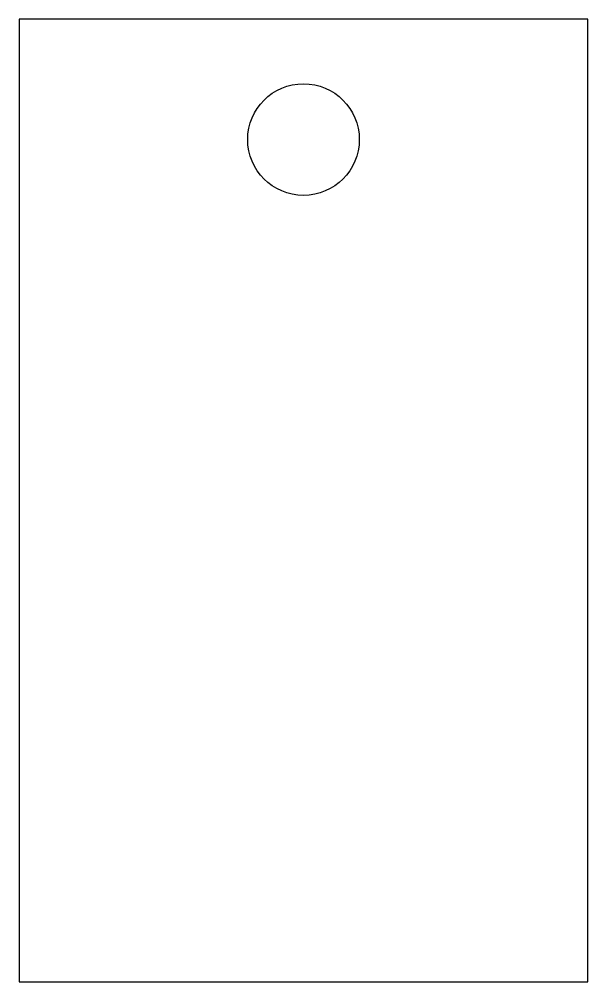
# Model space of a CAD drawing. Header units: millimetres. Extents: x 0 to 15, y -25.4 to 0.
import ezdxf

# ---------------------------------------------------------------- set-up
doc = ezdxf.new("R2010")
doc.units = ezdxf.units.MM

msp = doc.modelspace()

# ---------------------------------------------------------------- linework, layer by layer
at = {"color": 7, "linetype": 'Continuous', "lineweight": 25}
for p, q in [((15, 0), (0, 0)), ((0, 0), (0, -25.4)), ((15, -25.4), (15, 0)), ((0, -25.4), (15, -25.4))]:
    msp.add_line(p, q, dxfattribs=at)
msp.add_circle((7.5, -3.175), 1.473, dxfattribs=at)

doc.saveas('drawing.dxf')
